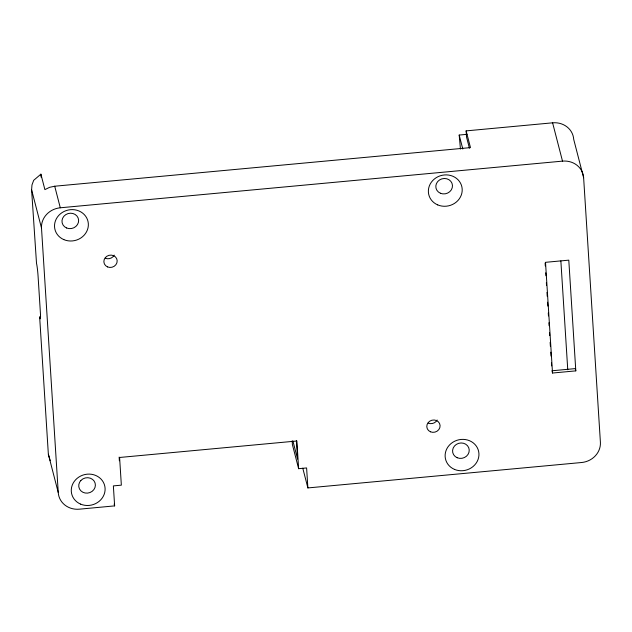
<?xml version="1.0" encoding="UTF-8"?>
<svg xmlns="http://www.w3.org/2000/svg" width="632" height="632" viewBox="0 0 632 632"><rect width="100%" height="100%" fill="white"/><g stroke="black" fill="none" stroke-linecap="round" stroke-linejoin="round"><path stroke-width="0.95" d="M50.244 460.696L48.356 454.274L39.642 316.814L39.982 318.101A10.049 0.695 84.7 0 0 40.393 312.737L38.094 276.453A10.049 0.695 84.7 0 0 36.514 263.362L31.6 189.79L31.979 184.947L33.686 180.317L40.898 174.171L44.896 189.616L49.588 187.325L54.715 186.219L470.477 147.612L466.132 130.887L552.597 122.821A20.09 18.439 -14.5 0 1 573.722 139.419L583.628 177.726L600.4 442.21A20.09 18.439 -14.5 0 1 581.614 462.513L307.879 487.928L302.775 468.201M307.879 487.928L306.607 467.941L298.628 468.683L296.874 441.002L119.598 457.473L121.352 485.155L113.365 485.897L114.637 505.884L79.387 509.179A20.09 18.439 -14.5 0 1 58.255 492.581L48.356 454.274M460.444 149.057L459.195 135.05L467.04 134.324M58.255 492.581L41.507 228.089A20.09 18.439 -14.5 0 1 60.293 207.786L562.504 161.128A20.09 18.439 -14.5 0 1 583.628 177.726M551.941 370.779L575.223 368.614L575.807 370.873L552.526 373.03L552.139 371.529M469.418 148.18L466.527 137.033L466.132 130.887M552.597 122.821L562.504 161.128M459.195 135.05L462.79 149.002M292.908 440.986L297.585 459.061L296.416 440.702M298.628 468.683L292.387 444.557L292.158 440.867M54.715 186.219L60.293 207.786M114.147 504.004L114.637 505.884M31.6 189.79L41.507 228.089M575.807 370.873L568.792 260.155L545.511 262.32L552.526 373.03M560.861 260.866L567.757 369.744M545.116 262.999L545.298 265.938M545.732 272.803L545.922 275.742M546.356 282.599L546.546 285.538M546.98 292.395L547.225 296.313M547.596 302.191L547.849 306.109M548.284 312.974L548.465 315.913M548.9 322.77L549.09 325.709M549.524 332.566L549.706 335.505M550.14 342.362L550.393 346.281M550.764 352.166L551.009 356.085M551.444 362.942L551.633 365.881M119.14 457.086L119.369 460.775M40.898 174.171L41.088 177.11M114.226 255.123A6.699 6.146 -14.5 0 1 105.283 258.219M437.154 420.019A6.699 6.146 -14.5 0 1 428.204 423.116M80.833 480.525L79.616 482.248A8.374 7.679 -14.5 0 0 87.548 493.11A8.374 7.679 -14.5 0 0 94.018 480.905L92.596 479.435A8.374 7.679 -14.5 0 0 80.833 480.525M66.573 227.978A8.374 7.679 -14.5 0 0 78.621 220.157A8.374 7.679 -14.5 0 0 65.728 214.659A8.374 7.679 -14.5 0 0 66.573 227.978M107.527 266.909A6.699 6.146 -14.5 0 0 117.173 260.661A6.699 6.146 -14.5 0 0 106.855 256.26A6.699 6.146 -14.5 0 0 107.527 266.909M63.848 239.623A17.009 15.61 -14.5 0 0 88.338 223.736A17.009 15.61 -14.5 0 0 62.134 212.565A17.009 15.61 -14.5 0 0 63.848 239.623M80.604 504.115A17.009 15.61 -14.5 0 0 105.086 488.228A17.009 15.61 -14.5 0 0 78.889 477.049A17.009 15.61 -14.5 0 0 80.604 504.115M430.455 431.798A6.699 6.146 -14.5 0 0 440.093 425.541A6.699 6.146 -14.5 0 0 429.776 421.149A6.699 6.146 -14.5 0 0 430.455 431.798M440.417 193.25A8.374 7.679 -14.5 0 0 452.465 185.429A8.374 7.679 -14.5 0 0 439.572 179.93A8.374 7.679 -14.5 0 0 440.417 193.25M457.173 457.734A8.374 7.679 -14.5 0 0 469.221 449.913A8.374 7.679 -14.5 0 0 456.328 444.414A8.374 7.679 -14.5 0 0 457.173 457.734M454.448 469.379A17.009 15.61 -14.5 0 0 478.93 453.492A17.009 15.61 -14.5 0 0 452.733 442.321A17.009 15.61 -14.5 0 0 454.448 469.379M437.692 204.894A17.009 15.61 -14.5 0 0 462.182 189.008A17.009 15.61 -14.5 0 0 435.977 177.837A17.009 15.61 -14.5 0 0 437.692 204.894"/></g></svg>
